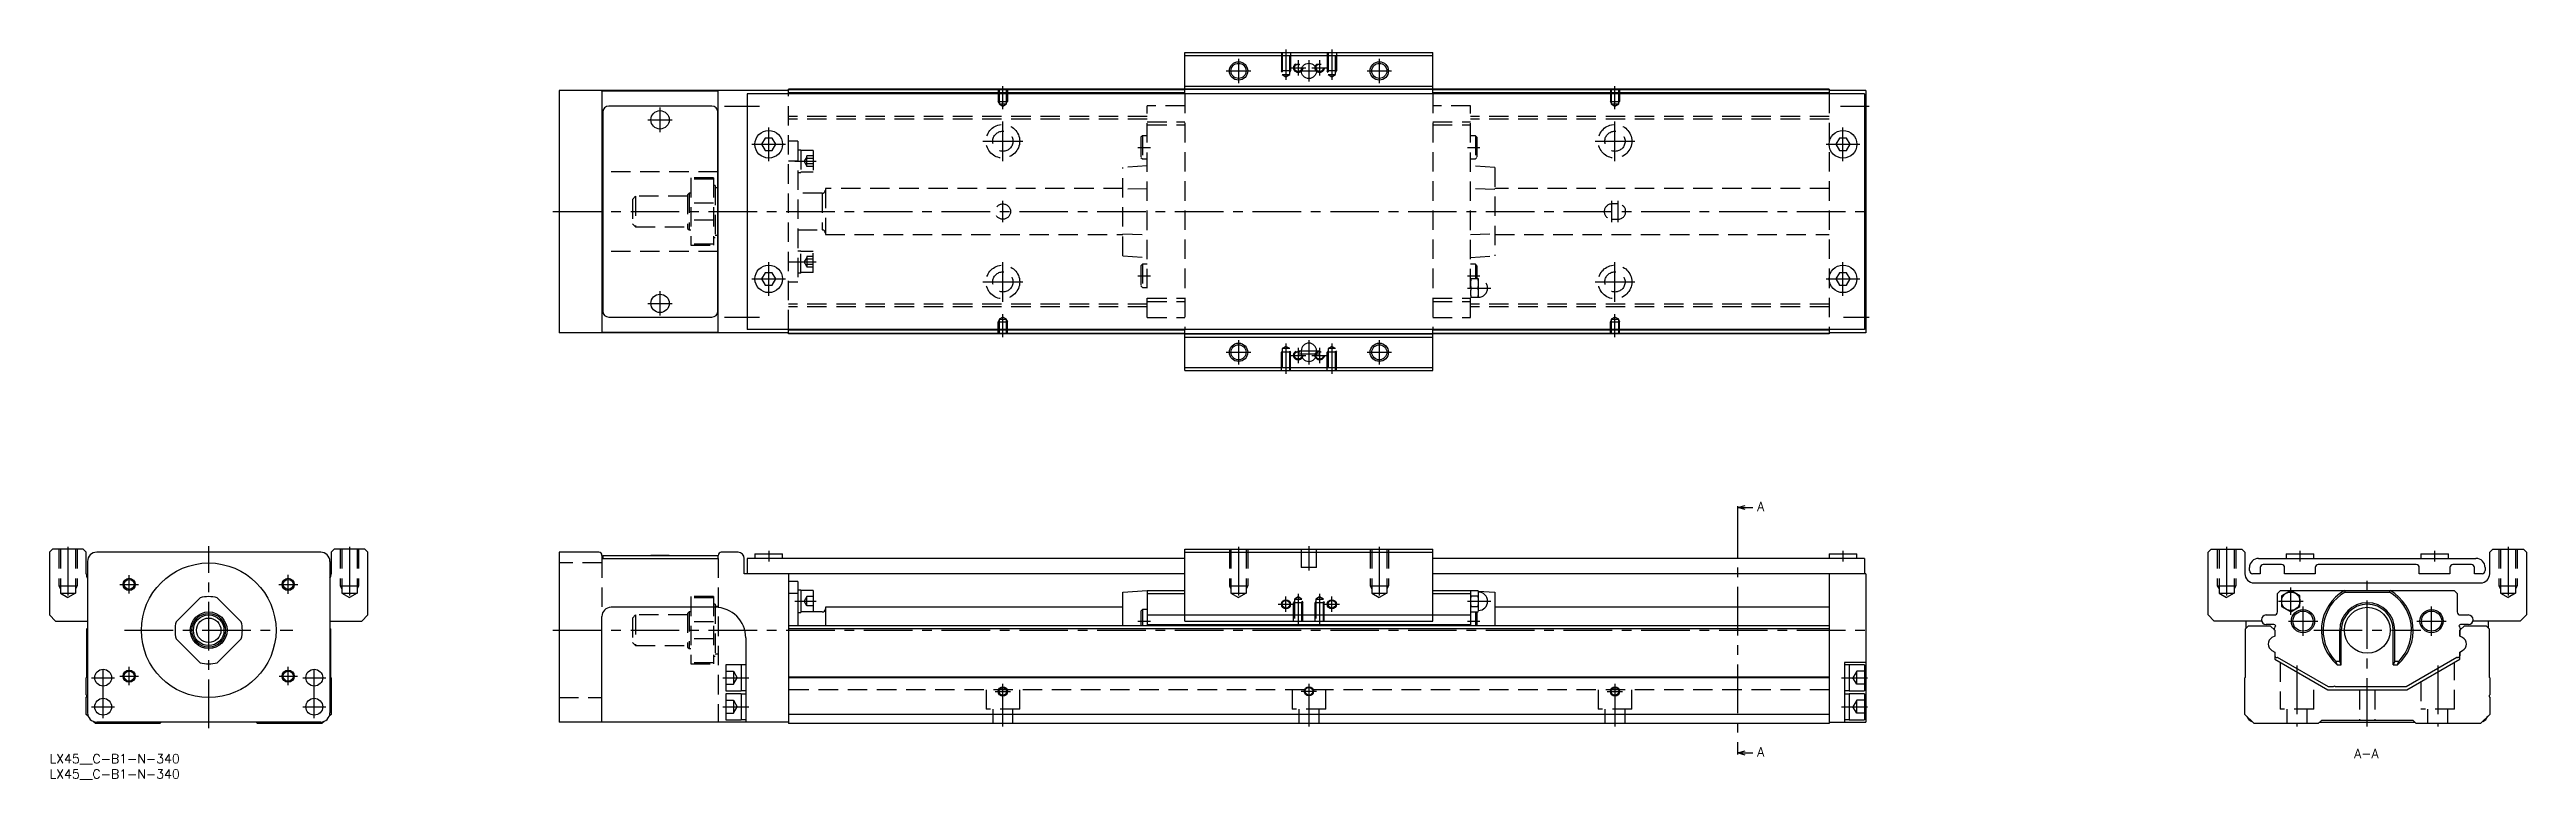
# Model space of a CAD drawing. Extents: x 0 to 809, y -8 to 230.
import ezdxf

# ---------------------------------------------------------------- set-up
doc = ezdxf.new("R2010")
doc.units = 0
doc.header["$LTSCALE"] = 0.5
doc.linetypes.add('CENTER', pattern=[50.8, 31.75, -6.35, 6.35, -6.35])
doc.linetypes.add('DASHED', pattern=[19.05, 12.7, -6.35])
for name, color, linetype in [('MSM_CENTER', 1, 'CENTER'), ('MSM_CONTINUOUS', 7, 'CONTINUOUS'), ('MSM_DASHED', 4, 'DASHED'), ('MSM_NARROW', 5, 'CONTINUOUS'), ('MSM_PART_NUMBER', 7, 'CONTINUOUS')]:
    doc.layers.add(name, color=color, linetype=linetype)
doc.styles.get("Standard").update_dxf_attribs({"font": 'txt.shx', "height": 3, "bigfont": 'bigfont.shx'})

# ---------------------------------------------------------------- blocks, each defined once
blk = doc.blocks.new('*U3')
at = {"layer": 'MSM_PART_NUMBER'}
blk.add_text('LX45__C-B1-N-340', height=3, dxfattribs=at).set_placement((0, -3))
blk = doc.blocks.new('*U4')
at = {"layer": 'MSM_PART_NUMBER'}
blk.add_text('LX45__C-B1-N-340', height=3, dxfattribs=at).set_placement((0, -8))

msp = doc.modelspace()

# ---------------------------------------------------------------- linework, layer by layer
at = {"layer": 'MSM_CENTER'}
for p, q in [((388.48, 227.38), (388.48, 219.38)), ((403.98, 230.38), (403.98, 220.47)), ((407.98, 226.88), (407.98, 221.88)), ((411.48, 226.88), (411.48, 219.88)), ((414.98, 226.88), (414.98, 221.88)), ((418.98, 230.38), (418.98, 220.47)), ((434.48, 227.38), (434.48, 219.38)), ((384.48, 223.38), (392.48, 223.38)), ((405.48, 224.38), (410.48, 224.38)), ((407.98, 223.38), (414.98, 223.38)), ((412.48, 224.38), (417.48, 224.38)), ((430.48, 223.38), (438.48, 223.38)), ((199.48, 203.38), (199.48, 211.38)), ((220.48, 211.88), (231.98, 211.88)), ((311.48, 210.87), (311.48, 218.38)), ((511.48, 210.87), (511.48, 218.38)), ((585.16, 211.88), (594.48, 211.88)), ((195.48, 207.38), (203.48, 207.38)), ((234.98, 193.88), (234.98, 204.88)), ((311.48, 193.88), (311.48, 206.88)), ((511.48, 193.88), (511.48, 206.88)), ((585.98, 193.88), (585.98, 204.88)), ((229.48, 199.38), (240.48, 199.38)), ((304.98, 200.38), (317.98, 200.38)), ((355.58, 198.38), (359.68, 198.38)), ((463.28, 198.38), (467.38, 198.38)), ((504.98, 200.38), (517.98, 200.38)), ((580.48, 199.38), (591.48, 199.38)), ((243.48, 193.83), (250.48, 193.83)), ((311.48, 173.88), (311.48, 180.88)), ((510.48, 173.88), (510.48, 180.88)), ((512.48, 173.88), (512.48, 180.88)), ((164.48, 177.38), (595.48, 177.38)), ((229.48, 155.38), (240.48, 155.38)), ((234.98, 149.88), (234.98, 160.88)), ((243.48, 160.92), (250.48, 160.92)), ((304.98, 154.38), (317.98, 154.38)), ((311.48, 147.88), (311.48, 160.88)), ((355.58, 156.38), (359.68, 156.38)), ((463.28, 156.38), (467.38, 156.38)), ((504.98, 154.38), (517.98, 154.38)), ((511.48, 147.88), (511.48, 160.88)), ((580.48, 155.38), (591.48, 155.38)), ((585.98, 149.88), (585.98, 160.88)), ((195.48, 147.38), (203.48, 147.38)), ((199.48, 143.38), (199.48, 151.38)), ((463.28, 152.38), (470.88, 152.38)), ((220.48, 142.88), (231.98, 142.88)), ((311.48, 136.38), (311.48, 143.89)), ((511.48, 136.38), (511.48, 143.89)), ((586.16, 142.88), (594.48, 142.88)), ((384.48, 131.38), (392.48, 131.38)), ((388.48, 135.38), (388.48, 127.38)), ((403.98, 134.29), (403.98, 124.38)), ((405.48, 130.38), (410.48, 130.38)), ((407.98, 132.88), (407.98, 127.88)), ((407.98, 131.88), (414.98, 131.88)), ((407.98, 130.88), (414.98, 130.88)), ((411.48, 135.38), (411.48, 127.38)), ((412.48, 130.38), (417.48, 130.38)), ((414.98, 132.88), (414.98, 127.88)), ((418.98, 134.29), (418.98, 124.38)), ((430.48, 131.38), (438.48, 131.38)), ((434.48, 135.38), (434.48, 127.38)), ((551.54, 80.12), (551.54, 0.88)), ((6, 67.76), (6, 50.18)), ((52, 8.5), (52, 68)), ((98, 67.76), (98, 50.18)), ((199.48, 65.11), (199.48, 65)), ((234.98, 66.5), (234.98, 63)), ((388.48, 67.76), (388.48, 50.18)), ((411.48, 68), (411.48, 60)), ((434.48, 67.76), (434.48, 50.18)), ((585.98, 66.5), (585.98, 63)), ((711.29, 67.76), (711.29, 50.18)), ((735.29, 66.5), (735.29, 63)), ((779.29, 66.5), (779.29, 63)), ((803.29, 67.76), (803.29, 50.18)), ((26.02, 52.5), (26.02, 58.5)), ((77.98, 52.4), (77.98, 58.6)), ((757.29, 9), (757.29, 59.4)), ((23.02, 55.5), (29.02, 55.5)), ((74.88, 55.5), (81.08, 55.5)), ((243.48, 50), (250.48, 50)), ((401.48, 49), (406.48, 49)), ((403.98, 46.5), (403.98, 51.5)), ((407.98, 52.41), (407.98, 42.5)), ((414.98, 52.41), (414.98, 42.5)), ((416.48, 49), (421.48, 49)), ((418.98, 46.5), (418.98, 51.5)), ((463.28, 50), (470.88, 50)), ((728.29, 50), (736.29, 50)), ((732.29, 45.54), (732.29, 54.46)), ((24.5, 40.5), (79.5, 40.5)), ((164.48, 40.5), (595.48, 40.5)), ((355.58, 43.5), (359.68, 43.5)), ((463.28, 43.5), (467.38, 43.5)), ((731.49, 43.5), (741.09, 43.5)), ((736.29, 38.7), (736.29, 48.3)), ((739.79, 40.5), (774.79, 40.5)), ((773.49, 43.5), (783.09, 43.5)), ((778.29, 38.7), (778.29, 48.3)), ((13.75, 25), (21.25, 25)), ((17.5, 11.75), (17.5, 28.75)), ((23.02, 25.5), (29.02, 25.5)), ((26.02, 22.5), (26.02, 28.5)), ((74.98, 25.5), (80.98, 25.5)), ((77.98, 22.5), (77.98, 28.5)), ((82.75, 25), (90.25, 25)), ((86.5, 11.75), (86.5, 28.75)), ((219.98, 25), (228.48, 25)), ((585.48, 25), (593.98, 25)), ((734.29, 28.97), (734.29, 9)), ((780.29, 28.97), (780.29, 9)), ((308.98, 20.5), (313.98, 20.5)), ((311.48, 9), (311.48, 23)), ((408.98, 20.55), (413.98, 20.55)), ((411.48, 23), (411.48, 9)), ((508.98, 20.5), (513.98, 20.5)), ((511.48, 23), (511.48, 9)), ((13.75, 15.5), (21.25, 15.5)), ((82.75, 15.5), (90.25, 15.5)), ((219.98, 15.5), (228.48, 15.5)), ((585.48, 15.5), (593.98, 15.5))]:
    msp.add_line(p, q, dxfattribs=at)
at = {"layer": 'MSM_CONTINUOUS'}
for p, q in [((370.98, 215.88), (370.98, 229.38)), ((370.98, 229.38), (451.98, 229.38)), ((370.98, 228.38), (451.98, 228.38)), ((451.98, 215.88), (451.98, 229.38)), ((166.48, 216.98), (166.48, 137.78)), ((241.48, 216.98), (166.48, 216.98)), ((180.48, 216.8), (180.48, 137.95)), ((218.48, 216.8), (180.48, 216.8)), ((216.38, 211.88), (182.78, 211.88)), ((218.48, 137.95), (218.48, 216.8)), ((227.98, 215.88), (227.98, 138.88)), ((592.98, 215.88), (227.98, 215.88)), ((241.48, 215.88), (241.48, 217.38)), ((581.48, 217.38), (241.48, 217.38)), ((370.98, 217.18), (241.48, 217.18)), ((370.98, 216.18), (241.48, 216.18)), ((370.98, 218.38), (451.98, 218.38)), ((370.98, 217.38), (451.98, 217.38)), ((581.48, 217.18), (451.98, 217.18)), ((581.48, 216.18), (451.98, 216.18)), ((581.48, 217.38), (581.48, 215.88)), ((593.48, 216.98), (581.48, 216.98)), ((592.98, 215.88), (592.98, 138.88)), ((593.48, 216.98), (593.48, 137.78)), ((180.78, 207.48), (180.48, 207.48)), ((180.78, 202.98), (180.48, 202.98)), ((180.78, 209.88), (180.78, 144.88)), ((218.38, 144.88), (218.38, 209.88)), ((218.48, 207.48), (218.38, 207.48)), ((218.48, 202.98), (218.38, 202.98)), ((233.83, 201.38), (232.67, 199.38)), ((232.67, 199.38), (233.83, 197.38)), ((236.14, 201.38), (233.83, 201.38)), ((233.83, 197.38), (236.14, 197.38)), ((237.29, 199.38), (236.14, 201.38)), ((236.14, 197.38), (237.29, 199.38)), ((584.83, 201.38), (583.67, 199.38)), ((583.67, 199.38), (584.83, 197.38)), ((587.14, 201.38), (584.83, 201.38)), ((584.83, 197.38), (587.14, 197.38)), ((588.29, 199.38), (587.14, 201.38)), ((587.14, 197.38), (588.29, 199.38)), ((180.78, 190.38), (180.48, 190.38)), ((218.48, 190.38), (218.38, 190.38)), ((218.48, 185.13), (218.38, 185.13)), ((180.78, 164.38), (180.48, 164.38)), ((218.38, 169.63), (218.48, 169.63)), ((218.48, 164.38), (218.38, 164.38)), ((233.83, 157.38), (232.67, 155.38)), ((232.67, 155.38), (233.83, 153.38)), ((236.14, 157.38), (233.83, 157.38)), ((237.29, 155.38), (236.14, 157.38)), ((236.14, 153.38), (237.29, 155.38)), ((584.83, 157.38), (583.67, 155.38)), ((583.67, 155.38), (584.83, 153.38)), ((587.14, 157.38), (584.83, 157.38)), ((588.29, 155.38), (587.14, 157.38)), ((587.14, 153.38), (588.29, 155.38)), ((180.78, 151.78), (180.48, 151.78)), ((180.48, 147.28), (180.78, 147.28)), ((218.48, 151.78), (218.38, 151.78)), ((218.38, 147.28), (218.48, 147.28)), ((233.83, 153.38), (236.14, 153.38)), ((584.83, 153.38), (587.14, 153.38)), ((241.48, 137.78), (166.48, 137.78)), ((180.48, 137.95), (218.48, 137.95)), ((182.78, 142.88), (216.38, 142.88)), ((592.98, 138.88), (227.98, 138.88)), ((241.48, 137.38), (241.48, 138.88)), ((370.98, 138.58), (241.48, 138.58)), ((370.98, 125.38), (370.98, 138.88)), ((451.98, 125.38), (451.98, 138.88)), ((581.48, 138.58), (451.98, 138.58)), ((581.48, 138.88), (581.48, 137.38)), ((593.48, 137.78), (581.48, 137.78)), ((370.98, 137.58), (241.48, 137.58)), ((581.48, 137.38), (241.48, 137.38)), ((370.98, 137.38), (451.98, 137.38)), ((370.98, 136.38), (451.98, 136.38)), ((408.98, 131.88), (408.98, 130.88)), ((413.98, 130.88), (413.98, 131.88)), ((581.48, 137.58), (451.98, 137.58)), ((370.98, 126.38), (451.98, 126.38)), ((370.98, 125.38), (451.98, 125.38)), ((551.54, 80.62), (554.04, 81.29)), ((551.54, 81.12), (551.54, 80.12)), ((551.54, 80.62), (556.54, 80.62)), ((554.04, 79.95), (551.54, 80.62)), ((1, 67), (0, 66)), ((0, 66), (0, 45.5)), ((11, 67), (1, 67)), ((12, 66), (11, 67)), ((12, 59), (12, 66)), ((88.6, 66), (15.4, 66)), ((93, 67), (92, 66)), ((92, 66), (92, 59)), ((103, 67), (93, 67)), ((104, 66), (103, 67)), ((104, 45.5), (104, 66)), ((166.48, 66), (166.48, 10.5)), ((179.48, 66), (166.48, 66)), ((180.48, 65), (180.48, 64)), ((180.78, 65), (218.38, 65)), ((180.78, 65), (180.78, 64)), ((196.48, 65.1), (202.48, 65.1)), ((196.48, 65.1), (196.48, 65)), ((202.48, 65), (202.48, 65.1)), ((218.38, 65), (218.38, 64)), ((218.48, 64), (218.48, 65)), ((224.98, 66), (219.48, 66)), ((230.48, 65.5), (230.48, 64)), ((230.48, 65.5), (239.48, 65.5)), ((239.48, 64), (239.48, 65.5)), ((370.98, 67), (451.98, 67)), ((370.98, 43.5), (370.98, 67)), ((370.98, 66), (451.98, 66)), ((451.98, 43.5), (451.98, 67)), ((581.48, 65.5), (581.48, 64)), ((581.48, 65.5), (590.48, 65.5)), ((590.48, 64), (590.48, 65.5)), ((705.29, 66), (706.29, 67)), ((705.29, 45.5), (705.29, 66)), ((706.29, 67), (716.29, 67)), ((716.29, 67), (717.29, 66)), ((717.29, 66), (717.29, 59)), ((730.79, 65.5), (739.79, 65.5)), ((730.79, 65.5), (730.79, 64)), ((739.79, 64), (739.79, 65.5)), ((774.79, 65.5), (783.79, 65.5)), ((774.79, 65.5), (774.79, 64)), ((783.79, 64), (783.79, 65.5)), ((797.29, 66), (798.29, 67)), ((797.29, 59), (797.29, 66)), ((798.29, 67), (808.29, 67)), ((808.29, 67), (809.29, 66)), ((809.29, 66), (809.29, 45.5)), ((12.4, 63), (12.4, 13.5)), ((91.6, 63), (91.6, 13.5)), ((180.48, 64), (218.48, 64)), ((226.98, 59), (226.98, 64)), ((370.98, 59), (226.98, 59)), ((227.98, 64), (227.98, 59)), ((370.98, 64), (227.98, 64)), ((241.48, 59), (241.48, 10)), ((592.98, 64), (451.98, 64)), ((593.48, 59), (451.98, 59)), ((581.48, 59), (581.48, 10)), ((592.98, 64), (592.98, 59)), ((593.48, 59), (593.48, 10.5)), ((718.79, 60), (718.79, 61)), ((722.29, 59), (719.79, 59)), ((721.79, 64), (792.79, 64)), ((722.29, 61), (722.29, 59)), ((729.29, 62), (723.29, 62)), ((730.29, 59), (730.29, 61)), ((740.29, 59), (730.29, 59)), ((740.29, 61), (740.29, 59)), ((773.29, 62), (741.29, 62)), ((774.29, 59), (774.29, 61)), ((784.29, 59), (774.29, 59)), ((784.29, 61), (784.29, 59)), ((791.29, 62), (785.29, 62)), ((792.29, 59), (792.29, 61)), ((794.79, 59), (792.29, 59)), ((795.79, 61), (795.79, 60)), ((41.36, 43.3), (49.2, 51.14)), ((54.8, 51.14), (62.64, 43.3)), ((244.48, 56.5), (241.48, 56.5)), ((244.48, 52.5), (241.48, 52.5)), ((244.48, 56.5), (244.48, 42)), ((245.48, 53.65), (244.48, 53.65)), ((245.48, 53.65), (245.48, 46.35)), ((249.48, 53.5), (245.48, 53.5)), ((249.48, 53.5), (249.48, 46.5)), ((350.68, 53), (358.68, 53.5)), ((350.68, 42), (350.68, 53)), ((358.68, 53.5), (370.98, 53.5)), ((358.68, 53.5), (358.68, 42)), ((358.68, 52.5), (370.98, 52.5)), ((451.98, 53.5), (464.28, 53.5)), ((451.98, 52.5), (464.28, 52.5)), ((464.28, 53.5), (464.85, 53.46)), ((464.28, 53.5), (464.28, 42)), ((464.4, 53.46), (464.28, 53)), ((464.29, 52.41), (464.28, 52.6)), ((464.4, 53.46), (466.76, 53.46)), ((464.4, 51.73), (466.76, 51.73)), ((466.88, 53), (466.76, 53.46)), ((466.79, 53.34), (472.28, 53)), ((466.88, 47), (466.88, 53)), ((472.28, 53), (472.28, 42)), ((720.29, 56), (794.29, 56)), ((727.94, 52.5), (728.94, 53.5)), ((727.94, 46.5), (727.94, 52.5)), ((728.94, 53.5), (785.64, 53.5)), ((732.29, 53.46), (729.29, 51.73)), ((729.29, 51.73), (729.29, 48.27)), ((735.29, 51.73), (732.29, 53.46)), ((735.29, 48.27), (735.29, 51.73)), ((749.81, 53.5), (750.06, 53)), ((750.06, 53), (764.53, 53)), ((764.53, 53), (764.78, 53.5)), ((785.64, 53.5), (786.64, 52.5)), ((786.64, 52.5), (786.64, 46.5)), ((0, 45.5), (2, 43.5)), ((2, 43.5), (12.4, 43.5)), ((12.2, 41), (12.4, 41.2)), ((12.2, 25.2), (12.2, 41)), ((91.6, 43.5), (102, 43.5)), ((91.6, 41.2), (91.8, 41)), ((91.8, 41), (91.8, 25.2)), ((102, 43.5), (104, 45.5)), ((180.48, 10.5), (180.48, 45)), ((217.48, 48), (183.48, 48)), ((581.48, 42), (241.48, 42)), ((581.48, 41), (241.48, 41)), ((244.48, 46.35), (245.48, 46.35)), ((252.48, 46.5), (245.48, 46.5)), ((253.48, 48), (253.48, 42)), ((350.68, 48), (253.48, 48)), ((357.08, 47.3), (356.58, 46.8)), ((356.58, 46.8), (356.58, 42)), ((358.68, 47.3), (357.08, 47.3)), ((357.08, 47.3), (357.08, 42)), ((358.68, 45.5), (464.28, 45.5)), ((358.68, 42.4), (464.28, 42.4)), ((370.98, 43.5), (451.98, 43.5)), ((464.28, 47), (464.4, 46.54)), ((464.4, 48.27), (466.76, 48.27)), ((464.4, 46.54), (466.76, 46.54)), ((465.88, 46.54), (465.88, 42)), ((466.38, 46.54), (466.38, 42)), ((466.76, 46.54), (466.88, 47)), ((581.48, 48), (472.28, 48)), ((707.29, 43.5), (705.29, 45.5)), ((722.76, 43.5), (707.29, 43.5)), ((717.49, 41), (718.49, 42)), ((717.49, 25.2), (717.49, 41)), ((717.69, 41.2), (717.69, 43.5)), ((718.49, 42), (725.54, 42)), ((724.24, 45.5), (726.94, 45.5)), ((726.54, 42.4), (724.24, 42.4)), ((725.54, 42), (727.04, 40.5)), ((725.54, 42), (727.04, 40.5)), ((726.99, 40.55), (726.99, 41.2)), ((727.04, 40.5), (727.04, 38.61)), ((729.29, 48.27), (732.29, 46.54)), ((732.29, 46.54), (735.29, 48.27)), ((748.29, 30.44), (748.29, 40.5)), ((748.79, 29.22), (748.79, 40.5)), ((765.79, 29.22), (765.79, 40.5)), ((766.29, 30.44), (766.29, 40.5)), ((787.54, 40.5), (789.04, 42)), ((787.59, 40.55), (787.54, 40.5)), ((787.54, 40.5), (787.54, 38.61)), ((787.54, 38.61), (787.54, 40.5)), ((787.59, 41.2), (787.59, 40.55)), ((787.64, 45.5), (790.34, 45.5)), ((790.34, 42.4), (788.04, 42.4)), ((789.04, 42), (796.09, 42)), ((807.29, 43.5), (791.83, 43.5)), ((796.09, 42), (797.09, 41)), ((796.89, 41.2), (796.89, 43.5)), ((797.09, 41), (797.09, 25.2)), ((809.29, 45.5), (807.29, 43.5)), ((49.2, 29.86), (41.36, 37.7)), ((62.64, 37.7), (54.8, 29.86)), ((227.48, 38), (227.48, 10.5)), ((727.04, 38.61), (726.15, 38.1)), ((726.15, 33.9), (727.04, 33.39)), ((727.04, 33.39), (727.04, 31)), ((788.44, 38.1), (787.54, 38.61)), ((787.54, 33.39), (788.44, 33.9)), ((787.54, 33.39), (787.54, 32.13)), ((787.54, 31), (787.54, 33.39)), ((12, 25), (12.2, 25.2)), ((12, 19.4), (12, 25)), ((91.8, 25.2), (92, 25)), ((92, 25), (92, 13)), ((225.98, 29.25), (220.98, 29.25)), ((220.98, 29.25), (220.98, 20.75)), ((225.98, 29.25), (225.98, 20.75)), ((227.48, 29.15), (225.98, 29.15)), ((581.48, 25.2), (241.48, 25.2)), ((581.48, 25), (241.48, 25)), ((586.48, 30), (586.48, 10.5)), ((593.48, 30), (586.48, 30)), ((587.98, 29.15), (586.48, 29.15)), ((592.98, 29.25), (587.98, 29.25)), ((587.98, 29.25), (587.98, 20.75)), ((592.98, 29.25), (592.98, 20.75)), ((717.29, 25), (717.49, 25.2)), ((717.29, 13), (717.29, 25)), ((727.04, 31), (744.36, 21)), ((727.99, 31.61), (727.79, 31.61)), ((744.63, 22), (727.99, 31.61)), ((746.93, 30.44), (748.29, 30.44)), ((747.41, 29.22), (748.79, 29.22)), ((748.79, 29.22), (748.29, 30.44)), ((766.29, 30.44), (765.79, 29.22)), ((765.79, 29.22), (767.18, 29.22)), ((766.29, 30.44), (767.66, 30.44)), ((786.59, 31.61), (769.96, 22)), ((770.22, 21), (787.54, 31)), ((786.79, 31.61), (786.59, 31.61)), ((797.09, 25.2), (797.29, 25)), ((797.29, 25), (797.29, 19.4)), ((12, 13), (12, 18.6)), ((220.98, 20.75), (225.98, 20.75)), ((225.98, 19.75), (220.98, 19.75)), ((220.98, 19.75), (220.98, 11.25)), ((225.98, 20.85), (227.48, 20.85)), ((225.98, 19.75), (225.98, 11.25)), ((227.48, 19.65), (225.98, 19.65)), ((586.48, 20.85), (587.98, 20.85)), ((587.98, 19.65), (586.48, 19.65)), ((587.98, 20.75), (592.98, 20.75)), ((592.98, 19.75), (587.98, 19.75)), ((587.98, 19.75), (587.98, 11.25)), ((592.98, 19.75), (592.98, 11.25)), ((744.36, 21), (770.22, 21)), ((746.14, 22), (744.63, 22)), ((769.96, 22), (746.94, 22)), ((797.29, 18.6), (797.29, 13)), ((12.61, 12.39), (12, 13)), ((15, 10), (14.29, 10.71)), ((36, 10), (15, 10)), ((88.6, 10.5), (15.4, 10.5)), ((36.5, 10.5), (36, 10)), ((68, 10), (67.5, 10.5)), ((89, 10), (68, 10)), ((89.71, 10.71), (89, 10)), ((92, 13), (91.39, 12.39)), ((241.48, 10.5), (166.48, 10.5)), ((220.98, 11.25), (225.98, 11.25)), ((225.98, 11.35), (227.48, 11.35)), ((581.48, 13), (241.48, 13)), ((581.48, 10), (241.48, 10)), ((581.48, 10.5), (593.48, 10.5)), ((586.48, 11.35), (587.98, 11.35)), ((587.98, 11.25), (592.98, 11.25)), ((720.29, 10), (717.29, 13)), ((741.29, 10), (720.29, 10)), ((742.29, 11), (741.29, 10)), ((741.79, 10.5), (772.79, 10.5)), ((772.29, 11), (742.29, 11)), ((773.29, 10), (772.29, 11)), ((794.29, 10), (773.29, 10)), ((797.29, 13), (794.29, 10)), ((551.54, 0.38), (554.04, 1.05)), ((551.54, 0.88), (551.54, -0.12)), ((551.54, 0.38), (556.54, 0.38)), ((554.04, -0.29), (551.54, 0.38))]:
    msp.add_line(p, q, dxfattribs=at)
for centre, radius in [((388.48, 223.38), 2.46), ((411.48, 223.38), 2.5), ((434.48, 223.38), 2.46), ((199.48, 207.38), 3), ((234.98, 199.38), 4.5), ((585.98, 199.38), 4.5), ((234.98, 155.38), 4.5), ((585.98, 155.38), 4.5), ((199.48, 147.38), 3), ((388.48, 131.38), 2.46), ((434.48, 131.38), 2.46), ((26.02, 55.5), 1.62), ((52, 40.5), 22), ((77.98, 55.5), 1.62), ((403.98, 49), 1.23), ((418.98, 49), 1.23), ((732.29, 50), 3), ((52, 40.5), 6), ((52, 40.5), 5.5), ((52, 40.5), 5), ((52, 40.5), 4), ((736.29, 43.5), 3.8), ((736.29, 43.5), 3.3), ((757.29, 40.5), 7.5), ((778.29, 43.5), 3.8), ((778.29, 43.5), 3.3), ((17.5, 25), 2.75), ((26.02, 25.5), 1.62), ((77.98, 25.5), 1.62), ((86.5, 25), 2.75), ((17.5, 15.5), 2.75), ((86.5, 15.5), 2.75), ((311.48, 20.5), 1.23), ((411.48, 20.55), 1.23), ((511.48, 20.5), 1.23)]:
    msp.add_circle(centre, radius, dxfattribs=at)
for centre, radius, start, end in [((182.78, 209.88), 2, 90, 180), ((216.38, 209.88), 2, 0, 90), ((182.78, 144.88), 2, 180, 270), ((216.38, 144.88), 2, 270, 0), ((411.48, 131.88), 2.5, 0, 180), ((411.48, 130.88), 2.5, 180, 0), ((15.4, 63), 3, 90, 180), ((88.6, 63), 3, 0, 90), ((179.48, 65), 1, 0, 90), ((219.48, 65), 1, 90.31382, 180), ((224.95, 63.97), 2.03, 0.84425, 89.15575), ((15, 59), 3, 180, 209.92525), ((89, 59), 3, 330.07238, 0), ((720.29, 59), 3, 180, 270), ((721.79, 61), 3, 90, 180), ((719.79, 60), 1, 180, 270), ((723.29, 61), 1, 90, 180), ((729.29, 61), 1, 0, 90), ((741.29, 61), 1, 90, 180), ((773.29, 61), 1, 0, 90), ((785.29, 61), 1, 90, 180), ((791.29, 61), 1, 0, 90), ((792.79, 61), 3, 0, 90), ((794.29, 59), 3, 270, 0), ((794.79, 60), 1, 270, 0), ((52, 40.5), 11, 75.27264, 104.72736), ((467.59, 52.57), 3.31, 164.22771, 179.4294), ((467.59, 52.63), 3.31, 180.57378, 195.76911), ((477.17, 49.95), 12.89, 172.03062, 179.75617), ((477.74, 50.1), 13.46, 180.40698, 187.80623), ((463.57, 52.56), 3.31, 0.57378, 15.76911), ((463.57, 52.63), 3.31, 344.22771, 359.4294), ((453.99, 49.94), 12.89, 0.24521, 7.968), ((453.42, 50.1), 13.46, 352.19377, 359.59302), ((466.88, 50), 3, 270, 90), ((757.29, 40.5), 15, 119.92643, 228.76392), ((757.29, 40.5), 14.44, 120.05097, 224.15139), ((757.29, 40.5), 9, 0, 180), ((757.29, 40.5), 8.5, 0, 180), ((757.29, 40.5), 14.44, 315.84861, 59.94903), ((757.29, 40.5), 15, 311.23608, 60.07357), ((52, 40.5), 11, 165.27264, 194.72736), ((52, 40.5), 11, 345.27264, 14.72736), ((183.48, 45), 3, 90, 180), ((217.48, 38), 10, 0, 90), ((252.48, 47.5), 1, 270, 0), ((467.59, 47.37), 3.31, 164.22771, 179.4294), ((467.59, 47.44), 3.31, 180.57378, 195.76911), ((463.57, 47.37), 3.31, 0.57378, 15.76911), ((463.57, 47.43), 3.31, 344.22771, 359.4294), ((724.24, 43.95), 1.55, 90, 270), ((726.54, 41.4), 1, 30.09191, 90), ((726.94, 46.5), 1, 270, 0), ((727.79, 41.2), 0.8, 118.74892, 180), ((787.64, 46.5), 1, 180, 270), ((788.04, 41.4), 1, 90, 149.90809), ((786.79, 41.2), 0.8, 0, 61.25108), ((790.34, 43.95), 1.55, 270, 90), ((727.45, 35.85), 2.6, 120.00003, 176.58933), ((727.45, 36.15), 2.6, 183.41067, 239.99996), ((787.14, 35.85), 2.6, 3.41067, 59.99996), ((787.14, 36.15), 2.6, 300.00004, 356.58933), ((52, 40.5), 11, 255.27264, 284.72736), ((727.79, 32.41), 0.8, 200.36413, 270), ((759.52, 34.62), 13.26, 198.36858, 204.03004), ((755, 34.65), 13.33, 335.98509, 341.61629), ((786.79, 32.41), 0.8, 270, 339.62763), ((11.7, 19), 0.5, 306.8699, 53.1301), ((746.54, 21.7), 0.5, 36.8699, 143.1301), ((797.59, 19), 0.5, 126.8699, 233.1301), ((15.4, 13.5), 3, 180, 270), ((88.6, 13.5), 3, 270, 0), ((720.69, 13.5), 3, 201.81368, 248.18632), ((793.89, 13.5), 3, 291.81505, 338.18495)]:
    msp.add_arc(centre, radius, start, end, dxfattribs=at)
at = {"layer": 'MSM_DASHED'}
for p, q in [((402.48, 229.38), (402.48, 223.38)), ((402.75, 229.38), (402.75, 222.18)), ((405.21, 222.18), (405.21, 229.38)), ((405.48, 229.38), (405.48, 223.38)), ((417.48, 229.38), (417.48, 223.38)), ((417.75, 229.38), (417.75, 222.18)), ((420.21, 222.18), (420.21, 229.38)), ((420.48, 229.38), (420.48, 223.38)), ((405.48, 223.38), (402.48, 223.38)), ((402.75, 222.91), (402.48, 223.38)), ((402.75, 222.18), (405.21, 222.18)), ((402.75, 222.18), (403.98, 221.47)), ((403.98, 221.47), (405.21, 222.18)), ((405.21, 222.91), (405.48, 223.38)), ((420.48, 223.38), (417.48, 223.38)), ((417.75, 222.91), (417.48, 223.38)), ((417.75, 222.18), (420.21, 222.18)), ((417.75, 222.18), (418.98, 221.47)), ((418.98, 221.47), (420.21, 222.18)), ((420.21, 222.91), (420.48, 223.38)), ((180.48, 216.8), (180.48, 216.98)), ((241.48, 138.88), (241.48, 215.88)), ((309.98, 217.38), (309.98, 213.38)), ((309.98, 213.38), (312.98, 213.38)), ((310.25, 212.91), (309.98, 213.38)), ((310.25, 217.38), (310.25, 212.58)), ((310.25, 212.58), (311.48, 211.87)), ((310.25, 212.58), (312.71, 212.58)), ((311.48, 211.87), (312.71, 212.58)), ((312.71, 212.58), (312.71, 217.38)), ((312.71, 212.91), (312.98, 213.38)), ((312.98, 217.38), (312.98, 213.38)), ((370.98, 211.98), (358.68, 211.98)), ((358.68, 142.78), (358.68, 211.98)), ((451.98, 217.38), (370.98, 217.38)), ((370.98, 215.88), (370.98, 138.88)), ((451.98, 215.88), (451.98, 138.88)), ((464.28, 211.98), (451.98, 211.98)), ((464.28, 142.78), (464.28, 211.98)), ((509.98, 217.38), (509.98, 213.38)), ((509.98, 213.38), (512.98, 213.38)), ((510.25, 212.91), (509.98, 213.38)), ((510.25, 217.38), (510.25, 212.58)), ((510.25, 212.58), (512.71, 212.58)), ((510.25, 212.58), (511.48, 211.87)), ((511.48, 211.87), (512.71, 212.58)), ((512.71, 212.58), (512.71, 217.38)), ((512.71, 212.91), (512.98, 213.38)), ((512.98, 217.38), (512.98, 213.38)), ((581.48, 215.88), (581.48, 138.88)), ((358.68, 208.52), (241.48, 208.52)), ((358.68, 207.63), (241.48, 207.63)), ((358.68, 206.73), (370.98, 206.73)), ((358.68, 205.73), (370.98, 205.73)), ((451.98, 206.73), (464.28, 206.73)), ((451.98, 205.73), (464.28, 205.73)), ((581.48, 208.52), (464.28, 208.52)), ((581.48, 207.63), (464.28, 207.63)), ((244.48, 200.38), (241.48, 200.38)), ((244.48, 200.38), (244.48, 154.38)), ((245.48, 197.48), (244.48, 197.48)), ((245.48, 197.48), (245.48, 190.18)), ((249.48, 197.33), (245.48, 197.33)), ((247.48, 195.33), (246.61, 193.83)), ((247.48, 192.1), (247.48, 195.56)), ((249.48, 195.56), (247.48, 195.56)), ((249.48, 194.7), (247.48, 194.7)), ((249.48, 197.33), (249.48, 190.33)), ((357.08, 202.18), (356.58, 201.68)), ((356.58, 201.68), (356.58, 195.08)), ((356.58, 195.08), (357.08, 194.58)), ((358.68, 202.18), (357.08, 202.18)), ((357.08, 202.18), (357.08, 194.58)), ((357.08, 194.58), (358.68, 194.58)), ((465.88, 202.18), (464.28, 202.18)), ((464.28, 194.58), (465.88, 194.58)), ((466.38, 201.68), (465.88, 202.18)), ((465.88, 202.18), (465.88, 194.58)), ((465.88, 194.58), (466.38, 195.08)), ((466.38, 201.68), (466.38, 195.08)), ((218.38, 190.38), (180.78, 190.38)), ((209.48, 188.38), (209.48, 166.38)), ((216.98, 188.38), (209.48, 188.38)), ((216.98, 188.01), (209.48, 188.01)), ((216.98, 188.38), (216.98, 166.38)), ((244.48, 193.9), (241.48, 193.9)), ((244.48, 190.18), (245.48, 190.18)), ((245.48, 190.33), (249.48, 190.33)), ((247.48, 192.33), (246.61, 193.83)), ((249.48, 192.96), (247.48, 192.96)), ((249.48, 192.1), (247.48, 192.1)), ((358.68, 192.38), (350.68, 191.82)), ((350.68, 162.93), (350.68, 191.82)), ((472.28, 191.82), (464.28, 192.38)), ((472.28, 191.82), (472.28, 162.93)), ((191.48, 182.38), (190.48, 181.38)), ((190.48, 181.38), (190.48, 173.38)), ((191.48, 182.38), (191.48, 172.38)), ((208.48, 182.38), (191.48, 182.38)), ((208.98, 183.38), (208.48, 182.88)), ((208.48, 182.88), (208.48, 171.88)), ((208.98, 183.38), (208.98, 171.38)), ((209.48, 183.38), (208.98, 183.38)), ((216.98, 180.17), (209.48, 180.17)), ((217.48, 185.88), (216.98, 185.88)), ((217.48, 185.88), (217.48, 168.88)), ((218.38, 185.13), (217.48, 185.13)), ((252.48, 183.38), (244.48, 183.38)), ((252.48, 183.38), (252.48, 171.38)), ((253.48, 184.88), (253.48, 169.88)), ((350.68, 184.88), (253.48, 184.88)), ((358.68, 184.86), (350.68, 184.61)), ((472.28, 184.61), (464.28, 184.86)), ((581.48, 184.88), (472.28, 184.88)), ((512.48, 179.88), (510.48, 179.88)), ((190.48, 173.38), (191.48, 172.38)), ((191.48, 172.38), (208.48, 172.38)), ((208.48, 171.88), (208.98, 171.38)), ((208.98, 171.38), (209.48, 171.38)), ((216.98, 174.58), (209.48, 174.58)), ((244.48, 171.38), (252.48, 171.38)), ((350.68, 170.14), (358.68, 169.89)), ((464.28, 169.89), (472.28, 170.14)), ((510.48, 174.88), (512.48, 174.88)), ((218.38, 164.38), (180.78, 164.38)), ((216.98, 166.74), (209.48, 166.74)), ((209.48, 166.38), (216.98, 166.38)), ((216.98, 168.88), (217.48, 168.88)), ((217.48, 169.63), (218.38, 169.63)), ((244.48, 164.57), (245.48, 164.57)), ((245.48, 157.27), (245.48, 164.57)), ((245.48, 164.42), (249.48, 164.42)), ((247.48, 162.42), (246.61, 160.92)), ((247.48, 162.65), (247.48, 159.19)), ((249.48, 162.65), (247.48, 162.65)), ((249.48, 157.42), (249.48, 164.42)), ((253.48, 169.88), (350.68, 169.88)), ((350.68, 162.93), (358.68, 162.38)), ((464.28, 162.38), (472.28, 162.93)), ((472.28, 169.88), (581.48, 169.88)), ((244.48, 160.85), (241.48, 160.85)), ((241.48, 154.38), (244.48, 154.38)), ((245.48, 157.27), (244.48, 157.27)), ((249.48, 157.42), (245.48, 157.42)), ((247.48, 159.42), (246.61, 160.92)), ((249.48, 161.79), (247.48, 161.79)), ((249.48, 160.05), (247.48, 160.05)), ((249.48, 159.19), (247.48, 159.19)), ((357.08, 160.18), (356.58, 159.68)), ((356.58, 159.68), (356.58, 153.08)), ((358.68, 160.18), (357.08, 160.18)), ((357.08, 160.18), (357.08, 152.58)), ((465.88, 160.18), (464.28, 160.18)), ((466.88, 155.38), (464.28, 155.38)), ((465.88, 160.18), (465.88, 155.38)), ((466.38, 159.68), (465.88, 160.18)), ((466.38, 159.68), (466.38, 155.38)), ((466.88, 149.38), (466.88, 155.38)), ((358.68, 147.13), (241.48, 147.13)), ((358.68, 146.23), (241.48, 146.23)), ((356.58, 153.08), (357.08, 152.58)), ((357.08, 152.58), (358.68, 152.58)), ((358.68, 149.03), (370.98, 149.03)), ((358.68, 148.03), (370.98, 148.03)), ((451.98, 149.03), (464.28, 149.03)), ((451.98, 148.03), (464.28, 148.03)), ((464.28, 149.38), (466.88, 149.38)), ((581.48, 147.13), (464.28, 147.13)), ((581.48, 146.23), (464.28, 146.23)), ((464.4, 152.38), (466.76, 152.38)), ((180.48, 137.95), (180.48, 137.78)), ((310.25, 141.84), (309.98, 141.38)), ((309.98, 137.38), (309.98, 141.38)), ((309.98, 141.38), (312.98, 141.38)), ((311.48, 142.89), (310.25, 142.18)), ((310.25, 142.18), (310.25, 137.38)), ((310.25, 142.18), (312.71, 142.18)), ((312.71, 142.18), (311.48, 142.89)), ((312.71, 137.38), (312.71, 142.18)), ((312.71, 141.84), (312.98, 141.38)), ((312.98, 137.38), (312.98, 141.38)), ((358.68, 142.78), (370.98, 142.78)), ((451.98, 142.78), (464.28, 142.78)), ((510.25, 141.84), (509.98, 141.38)), ((509.98, 141.38), (512.98, 141.38)), ((509.98, 137.38), (509.98, 141.38)), ((511.48, 142.89), (510.25, 142.18)), ((510.25, 142.18), (512.71, 142.18)), ((510.25, 142.18), (510.25, 137.38)), ((512.71, 142.18), (511.48, 142.89)), ((512.71, 137.38), (512.71, 142.18)), ((512.71, 141.84), (512.98, 141.38)), ((512.98, 137.38), (512.98, 141.38)), ((451.98, 137.38), (370.98, 137.38)), ((402.75, 131.84), (402.48, 131.38)), ((402.48, 125.38), (402.48, 131.38)), ((405.48, 131.38), (402.48, 131.38)), ((403.98, 133.29), (402.75, 132.58)), ((402.75, 132.58), (402.75, 125.38)), ((405.21, 132.58), (402.75, 132.58)), ((405.21, 132.58), (403.98, 133.29)), ((405.21, 125.38), (405.21, 132.58)), ((405.21, 131.84), (405.48, 131.38)), ((405.48, 125.38), (405.48, 131.38)), ((417.75, 131.84), (417.48, 131.38)), ((417.48, 125.38), (417.48, 131.38)), ((420.48, 131.38), (417.48, 131.38)), ((418.98, 133.29), (417.75, 132.58)), ((417.75, 132.58), (417.75, 125.38)), ((420.21, 132.58), (417.75, 132.58)), ((420.21, 132.58), (418.98, 133.29)), ((420.21, 125.38), (420.21, 132.58)), ((420.21, 131.84), (420.48, 131.38)), ((420.48, 125.38), (420.48, 131.38)), ((3, 67), (3, 55)), ((3.54, 67), (3.54, 52.6)), ((8.46, 67), (8.46, 52.6)), ((9, 67), (9, 55)), ((95, 67), (95, 55)), ((95.54, 67), (95.54, 52.6)), ((100.46, 67), (100.46, 52.6)), ((101, 67), (101, 55)), ((385.48, 67), (385.48, 55)), ((386.02, 67), (386.02, 52.6)), ((390.94, 67), (390.94, 52.6)), ((391.48, 67), (391.48, 55)), ((408.98, 67), (408.98, 61)), ((413.98, 61), (413.98, 67)), ((431.48, 67), (431.48, 55)), ((432.02, 67), (432.02, 52.6)), ((436.94, 67), (436.94, 52.6)), ((437.48, 67), (437.48, 55)), ((708.29, 67), (708.29, 55)), ((708.84, 67), (708.84, 52.6)), ((713.75, 67), (713.75, 52.6)), ((714.29, 67), (714.29, 55)), ((800.29, 67), (800.29, 55)), ((800.84, 67), (800.84, 52.6)), ((805.75, 67), (805.75, 52.6)), ((806.29, 67), (806.29, 55)), ((180.48, 62.5), (166.48, 62.5)), ((180.48, 64), (180.48, 45)), ((218.48, 64), (218.48, 10.5)), ((413.98, 61), (408.98, 61)), ((3, 55), (9, 55)), ((3, 55), (3.54, 54.06)), ((3.54, 52.6), (8.46, 52.6)), ((3.54, 52.6), (6, 51.18)), ((8.46, 52.6), (6, 51.18)), ((9, 55), (8.46, 54.06)), ((95, 55), (101, 55)), ((95, 55), (95.54, 54.06)), ((95.54, 52.6), (100.46, 52.6)), ((95.54, 52.6), (98, 51.18)), ((100.46, 52.6), (98, 51.18)), ((101, 55), (100.46, 54.06)), ((209.48, 51.5), (209.48, 29.5)), ((216.98, 51.5), (209.48, 51.5)), ((216.98, 51.14), (209.48, 51.14)), ((216.98, 51.5), (216.98, 29.5)), ((217.48, 49), (216.98, 49)), ((217.48, 49), (217.48, 32)), ((247.48, 51.5), (246.61, 50)), ((247.48, 48.5), (246.61, 50)), ((247.48, 48.5), (247.48, 51.5)), ((249.48, 51.5), (247.48, 51.5)), ((247.48, 50), (249.48, 50)), ((385.48, 55), (391.48, 55)), ((385.48, 55), (386.02, 54.06)), ((386.02, 52.6), (390.94, 52.6)), ((386.02, 52.6), (388.48, 51.18)), ((390.94, 52.6), (388.48, 51.18)), ((391.48, 55), (390.94, 54.06)), ((406.75, 49.97), (406.48, 49.5)), ((409.48, 49.5), (406.48, 49.5)), ((406.48, 43.5), (406.48, 49.5)), ((407.98, 51.41), (406.75, 50.7)), ((406.75, 50.7), (406.75, 43.5)), ((406.75, 50.7), (409.21, 50.7)), ((409.21, 50.7), (407.98, 51.41)), ((409.21, 43.5), (409.21, 50.7)), ((409.21, 49.97), (409.48, 49.5)), ((409.48, 43.5), (409.48, 49.5)), ((413.75, 49.97), (413.48, 49.5)), ((416.48, 49.5), (413.48, 49.5)), ((413.48, 43.5), (413.48, 49.5)), ((414.98, 51.41), (413.75, 50.7)), ((413.75, 50.7), (413.75, 43.5)), ((413.75, 50.7), (416.21, 50.7)), ((416.21, 50.7), (414.98, 51.41)), ((416.21, 43.5), (416.21, 50.7)), ((416.21, 49.97), (416.48, 49.5)), ((416.48, 43.5), (416.48, 49.5)), ((431.48, 55), (437.48, 55)), ((431.48, 55), (432.02, 54.06)), ((432.02, 52.6), (436.94, 52.6)), ((432.02, 52.6), (434.48, 51.18)), ((436.94, 52.6), (434.48, 51.18)), ((437.48, 55), (436.94, 54.06)), ((708.29, 55), (714.29, 55)), ((708.29, 55), (708.84, 54.06)), ((708.84, 52.6), (713.75, 52.6)), ((708.84, 52.6), (711.29, 51.18)), ((713.75, 52.6), (711.29, 51.18)), ((714.29, 55), (713.75, 54.06)), ((800.29, 55), (806.29, 55)), ((800.29, 55), (800.84, 54.06)), ((800.84, 52.6), (805.75, 52.6)), ((800.84, 52.6), (803.29, 51.18)), ((805.75, 52.6), (803.29, 51.18)), ((806.29, 55), (805.75, 54.06)), ((191.48, 45.5), (190.48, 44.5)), ((190.48, 44.5), (190.48, 36.5)), ((191.48, 45.5), (191.48, 35.5)), ((208.48, 45.5), (191.48, 45.5)), ((208.98, 46.5), (208.48, 46)), ((208.48, 46), (208.48, 35)), ((208.98, 46.5), (208.98, 34.5)), ((209.48, 46.5), (208.98, 46.5)), ((216.98, 43.3), (209.48, 43.3)), ((218.48, 48.25), (217.48, 48.25)), ((249.48, 48.5), (247.48, 48.5)), ((190.48, 36.5), (191.48, 35.5)), ((191.48, 35.5), (208.48, 35.5)), ((208.48, 35), (208.98, 34.5)), ((208.98, 34.5), (209.48, 34.5)), ((216.98, 37.7), (209.48, 37.7)), ((217.48, 32.75), (218.48, 32.75)), ((216.98, 29.86), (209.48, 29.86)), ((209.48, 29.5), (216.98, 29.5)), ((216.98, 32), (217.48, 32)), ((220.98, 27.12), (223.48, 27.12)), ((220.98, 25), (223.48, 25)), ((223.48, 27.12), (223.48, 22.88)), ((223.48, 27.12), (224.71, 25)), ((223.48, 22.88), (224.71, 25)), ((590.48, 27.12), (589.25, 25)), ((590.48, 22.88), (589.25, 25)), ((590.48, 22.88), (590.48, 27.12)), ((592.98, 27.12), (590.48, 27.12)), ((590.48, 25), (592.98, 25)), ((728.79, 29.99), (728.79, 14.7)), ((785.79, 14.7), (785.79, 29.99)), ((166.48, 18.5), (180.48, 18.5)), ((220.98, 22.88), (223.48, 22.88)), ((220.98, 17.62), (223.48, 17.62)), ((223.48, 17.62), (223.48, 13.38)), ((223.48, 17.62), (224.71, 15.5)), ((581.48, 21), (241.48, 21)), ((305.98, 21), (305.98, 14.7)), ((316.98, 14.7), (316.98, 21)), ((405.98, 21), (405.98, 14.7)), ((416.98, 14.7), (416.98, 21)), ((505.98, 21), (505.98, 14.7)), ((516.98, 14.7), (516.98, 21)), ((590.48, 17.62), (589.25, 15.5)), ((592.98, 22.88), (590.48, 22.88)), ((590.48, 13.38), (590.48, 17.62)), ((592.98, 17.62), (590.48, 17.62)), ((739.79, 14.7), (739.79, 23.64)), ((754.79, 21), (754.79, 11)), ((759.79, 21), (759.79, 11)), ((774.79, 23.64), (774.79, 14.7)), ((220.98, 15.5), (223.48, 15.5)), ((220.98, 13.38), (223.48, 13.38)), ((223.48, 13.38), (224.71, 15.5)), ((316.98, 14.7), (305.98, 14.7)), ((308.18, 14.7), (308.18, 10)), ((314.78, 10), (314.78, 14.7)), ((416.98, 14.7), (405.98, 14.7)), ((408.18, 14.7), (408.18, 10)), ((414.78, 10), (414.78, 14.7)), ((516.98, 14.7), (505.98, 14.7)), ((508.18, 14.7), (508.18, 10)), ((514.78, 10), (514.78, 14.7)), ((590.48, 13.38), (589.25, 15.5)), ((590.48, 15.5), (592.98, 15.5)), ((592.98, 13.38), (590.48, 13.38)), ((739.79, 14.7), (728.79, 14.7)), ((730.99, 14.7), (730.99, 10)), ((737.59, 10), (737.59, 14.7)), ((785.79, 14.7), (774.79, 14.7)), ((776.99, 14.7), (776.99, 10)), ((783.59, 10), (783.59, 14.7))]:
    msp.add_line(p, q, dxfattribs=at)
for centre, radius in [((407.98, 224.38), 1.5), ((407.98, 224.38), 1.23), ((414.98, 224.38), 1.5), ((414.98, 224.38), 1.23), ((311.48, 200.38), 5.5), ((311.48, 200.38), 3.3), ((511.48, 200.38), 5.5), ((511.48, 200.38), 3.3), ((311.48, 177.38), 2.5), ((311.48, 154.38), 5.5), ((311.48, 154.38), 3.3), ((511.48, 154.38), 5.5), ((511.48, 154.38), 3.3), ((407.98, 130.38), 1.5), ((407.98, 130.38), 1.23), ((414.98, 130.38), 1.5), ((414.98, 130.38), 1.23)]:
    msp.add_circle(centre, radius, dxfattribs=at)
for centre, radius, start, end in [((252.48, 184.38), 1, 270, 0), ((510.48, 177.38), 2.5, 90, 270), ((512.48, 177.38), 2.5, 270, 90), ((252.48, 170.38), 1, 0, 90), ((473.98, 153.83), 9.69, 170.8086, 179.713), ((473.98, 153.92), 9.7, 180.28862, 189.18978), ((457.18, 153.83), 9.7, 0.28862, 9.18978), ((457.19, 153.92), 9.69, 350.8086, 359.713), ((466.88, 152.38), 3, 270, 90), ((473.98, 150.83), 9.69, 170.8086, 179.713), ((473.98, 150.92), 9.7, 180.28862, 189.18978), ((457.18, 150.83), 9.7, 0.28862, 9.18978), ((457.19, 150.92), 9.69, 350.8086, 359.713)]:
    msp.add_arc(centre, radius, start, end, dxfattribs=at)
at = {"layer": 'MSM_NARROW'}
for centre, radius in [((388.48, 223.38), 3), ((434.48, 223.38), 3), ((388.48, 131.38), 3), ((434.48, 131.38), 3), ((26.02, 55.5), 2), ((77.98, 55.5), 2), ((403.98, 49), 1.5), ((418.98, 49), 1.5), ((26.02, 25.5), 2), ((77.98, 25.5), 2), ((311.48, 20.5), 1.5), ((411.48, 20.55), 1.5), ((511.48, 20.5), 1.5)]:
    msp.add_circle(centre, radius, dxfattribs=at)

# ---------------------------------------------------------------- block references
at = {"layer": 'MSM_CONTINUOUS'}
for name in ['*U3', '*U4']:
    msp.add_blockref(name, (0, 0), dxfattribs=at)

# ---------------------------------------------------------------- texts
at = {"layer": 'MSM_PART_NUMBER'}
for s, p in [('A', (557.96, 79.49)), ('A', (557.96, -0.75)), ('A-A', (753.03, -1.28))]:
    msp.add_text(s, height=3, dxfattribs=at).set_placement(p)

doc.saveas('drawing.dxf')
